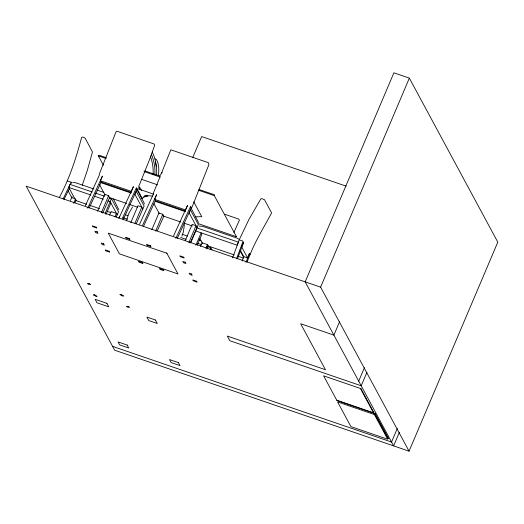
<?xml version="1.0" encoding="UTF-8"?>
<svg xmlns="http://www.w3.org/2000/svg" width="524" height="524" viewBox="0 0 524 524"><rect width="100%" height="100%" fill="white"/><g stroke="black" fill="none" stroke-linecap="round" stroke-linejoin="round"><path stroke-width="0.79" d="M233.927 232.401L239.409 220.165L238.695 219.052L224.75 214.264M184.448 224.541L183.23 232.401L181.907 236.154M153.303 193.245L159.879 177.223M126.546 220.787L128.55 213.923L132.539 207.032M232.571 257.854L239.219 239.868L243.084 241.197L236.665 258.45M237.477 258.804L243.66 242.271L241.675 246.955L247.59 257.926L249.575 253.243L245.953 262.38M242.088 261.057L243.784 256.622M82.203 185.345L87.364 170.234L92.466 151.993L85.255 138.336C84.41 137.504 82.687 136.587 81.633 137.367C76.17 158.078 69.476 178.677 59.271 197.6M247.079 261.961L250.158 254.317M161.615 172.868L170.824 149.805L208.408 162.689L208.925 164.556L191.922 207.425M139.286 185.188L149.602 159.447L154.744 145.076L153.958 143.923L116.937 131.223L116.046 131.806L99.147 174.485M86.578 204.255L75.849 200.574L68.755 187.428L70.046 184.389L92.27 192.013M103.444 165.257L98.394 155.883L98.584 155.431M131.36 192.478L101.184 182.129L100.444 180.76L102.429 176.071L87.678 208.126M97.588 211.185L104.721 194.371L108.586 195.694L109.621 197.613L126.625 203.443M101.453 212.508L108.586 195.694M109.621 197.613L103.641 211.015A33.078 9.177 -71.1 0 0 102.527 213.098M109.13 197.797L111.429 198.583L105.298 213.026L106.038 214.395L110.878 202.991M109.529 215.2L111.081 211.545L116.492 213.399L114.979 216.962M116.321 216.91L118.516 211.729L111.429 198.583M118.797 218.344L119.57 216.517M130.817 222.582L137.95 205.768L141.814 207.091L134.989 223.172M185.562 211.074L155.379 200.718L154.645 199.349L156.63 194.666L142.613 225.281M151.79 229.774L158.923 212.96L162.787 214.29L163.822 216.202L157.842 229.604A33.078 9.177 -71.1 0 0 157.279 230.639M155.654 231.097L162.787 214.29M192.701 157.619L201.642 136.567L346.141 186.131M185.326 240.437L192.151 224.364L196.015 225.687L188.882 242.494M190.887 242.389L197.017 227.947L238.394 242.14L237.103 245.186L195.727 230.992M236.652 236.265L236.455 236.724L214.303 195.642L214.499 195.19M195.858 245.271L201.131 232.846L201.871 234.215L197.221 245.18M200.561 246.326L202.074 242.763L207.484 244.623L208.225 245.992L206.98 248.913M205.932 248.278L207.484 244.623M210.091 249.653L210.864 247.832L207 246.509M409.349 78.115L497.8 242.147L409.067 451.184L320.616 287.152L409.349 78.115L393.891 72.816L305.164 281.853L393.616 445.885L399.36 432.352M339.591 321.71L333.893 335.137L300.665 323.74L325.476 369.741L227.337 336.081L229.846 340.738L361.213 385.795L366.938 372.302M358.704 381.138L364.403 367.717M374.391 414.543L337.594 401.921L350.916 426.621L387.714 439.243L374.391 414.543L374.929 413.279M397.29 428.514L391.546 442.053L112.588 346.364M99.396 175.036L85.379 205.644M153.597 193.625L139.581 224.239M67.275 180.891L71.14 182.214L63.135 198.93M101.171 182.103L89.152 208.054M155.373 200.699L143.353 226.65M239.219 239.815L248.789 219.779L260.86 198.832L261.738 198.629L264.482 199.703L271.596 212.888C264.456 226.381 255.928 239.907 250.171 254.337M69.338 188.679L64.079 199.323M70.399 200.482L72.102 196.762M74.84 202.88L76.203 199.906M73.563 203.253L75.646 198.95M119.361 217.303L133.384 186.688L131.393 191.378L100.444 180.76M122.4 218.344L136.417 187.73L137.157 189.099L123.133 219.713M173.562 235.892L187.585 205.284L185.594 209.967L154.645 199.349M177.335 238.302L191.358 207.694L190.618 206.325L175.868 238.374M142.469 262.688L142.908 263.507L139.043 262.183L138.605 261.358L142.469 262.688L142.744 262.367M163.442 269.88L163.881 270.698L160.017 269.375L159.578 268.557L163.442 269.88L163.717 269.559M141.244 198.799L145.947 196.1A20.41 4.867 23 0 1 147.296 195.793M199.153 226.113L202.624 226.316L237.654 238.328L238.558 239.095M147.224 195.249L144.84 195.629L143.668 196.873M72.705 182.437L75.659 182.758L93.934 189.026M195.524 216.838L201.753 216.687L193.756 201.851M155.124 158.752L156.401 159.519L157.292 161.248A41.671 19.25 -59.7 0 1 158.353 175.599M99.331 155.294L106.28 157.678M144.866 170.916L160.298 176.208M198.884 189.446L214.316 194.738M98.394 155.883L106.123 158.536M143.982 171.525L160.213 177.092M198.851 190.343L214.303 195.642M141.382 179.287L157.567 184.834M137.773 188.725L153.774 194.214M100.942 182.686L131.079 193.022M155.143 201.275L185.28 211.611M198.589 223.735L236.455 236.724M96.979 190.068L103.831 192.419M129.716 204.504L137.439 207.157M163.049 215.94L180.826 222.038M183.911 223.1L192.413 226.014M95.335 193.061L104.531 196.218M68.755 187.428L90.98 195.052M94.811 196.369L103.241 199.258M107.82 200.83L110.138 201.622L117.225 214.768M125.636 214.879L127.915 215.659M182.116 234.248L187.428 236.075M198.819 239.979L201.098 240.758M74.821 198.662L71.781 197.62L68.081 190.769M247.59 257.926L243.726 256.603L240.398 250.433M89.637 205.303L99.599 208.722M107.263 211.349L111.095 212.665M207.412 245.71L234.235 254.913M238.066 256.223L243.424 258.063M123.435 217.84L127.299 219.17M180.728 237.496L186.138 239.35M197.725 243.326L201.589 244.649M320.616 287.152L26.2 186.164L114.651 350.196L409.067 451.184M166.894 253.347L166.429 253.079M97.235 232.027L94.916 231.235L95.65 232.604L97.968 233.396L97.019 231.425M103.582 243.804L101.263 243.012L102.003 244.381L104.322 245.173L103.372 243.195M336.755 400.205L373.553 412.827M138.696 185.81L141.598 190.526M360.407 388.454L373.73 413.154M240.09 250.721L243.817 257.638M190.854 207.681L198.531 222.53M210.864 247.832L211.997 249.928M197.05 227.606L189.144 212.941L190.435 209.895L198.341 224.56L191.07 241.001A33.078 9.177 -71.1 0 0 189.957 243.09M199.827 238.597L202.441 243.444M153.932 203.705L159.204 213.484M138.618 186.97L140.137 189.799M137.281 189.256L142.312 198.589M136.653 189.092L143.733 202.225M142.849 209.011L134.943 194.345L136.233 191.306L144.139 205.971L136.869 222.412A33.078 9.177 -71.1 0 0 136.305 223.447M113.479 199.028L118.765 209.698M99.357 184.415L105.003 194.895M71.14 182.214L71.716 183.295M144.002 202.801L144.329 203.941M148.161 195.747A20.41 4.867 23 0 1 152.726 196.245M145.783 196.48A20.41 4.867 23 0 1 147.997 196.127M151.305 154.154A39.66 33.877 89.2 0 1 154.901 174.341M150.349 156.198A39.66 33.877 89.2 0 1 153.132 174.361M152.222 151.862A41.671 35.599 89.2 0 1 156.637 174.466M155.405 161.824A41.671 19.25 -59.7 0 1 155.752 163.364M155.89 164.176A41.671 19.25 -59.7 0 1 156.145 166.756M159.931 175.592A41.671 19.25 -59.7 0 1 162.158 172.435M89.047 283.504L87.279 283.53L88.969 284.519L90.737 284.493L89.047 283.504M94.53 294.835L93.383 294.848L95.99 296.374L97.137 296.361L94.53 294.835M120.998 294.462L119.852 294.481L122.452 296.001L123.599 295.988L120.998 294.462M128.013 306.317L126.245 306.344L127.935 307.333L129.703 307.306L128.013 306.317M96.272 227.2L92.407 225.87L92.853 226.696L96.717 228.019L96.272 227.2M129.5 238.597L125.636 237.267L126.081 238.093L129.945 239.416L129.5 238.597M150.473 245.789L146.609 244.466L147.054 245.284L150.919 246.608L150.473 245.789M183.701 257.186L179.837 255.863L180.282 256.681L184.147 258.011L183.701 257.186M166.815 253.21L108.245 233.114L119.439 253.871L178.009 273.967L166.815 253.21M185.136 262.19L182.817 261.397L183.557 262.766L185.876 263.559L185.136 262.19M191.489 273.967L189.171 273.168L189.904 274.537L192.223 275.336L191.489 273.967M109.241 251.291L105.376 249.961L105.815 250.786L109.68 252.109L109.241 251.291M196.67 281.277L192.806 279.954L193.245 280.772L197.109 282.102L196.67 281.277M360.938 388.638L323.609 375.832L336.932 400.533L374.254 413.338L360.938 388.638M106.929 303.363L95.139 299.315L97.012 302.793L108.802 306.841L106.929 303.363M155.412 319.994L146.91 317.079L148.783 320.55L157.285 323.472L155.412 319.994M375.243 413.967L374.719 413.783L388.035 438.483L388.559 438.667L375.243 413.967M127.136 345.034L118.123 341.943L119.721 344.91L128.734 348.001L127.136 345.034M178.396 362.615L169.507 359.569L171.112 362.543L179.994 365.588L178.396 362.615"/></g></svg>
